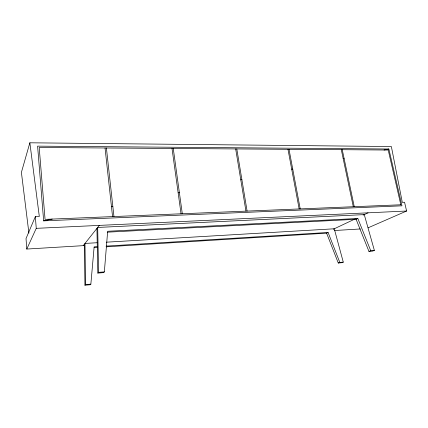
<?xml version="1.0" encoding="UTF-8"?>
<svg xmlns="http://www.w3.org/2000/svg" width="428" height="428" viewBox="0 0 428 428"><rect width="100%" height="100%" fill="white"/><g stroke="black" fill="none" stroke-linecap="round" stroke-linejoin="round"><path stroke-width="0.64" d="M97.825 273.08L103.549 272.62L104.346 271.898L107.658 231.275L357.835 218.473L370.744 250.722L374.382 250.434L364.265 214.61L97.68 227.45L98.595 272.352L97.825 273.08L96.931 228.392M84.359 244.217L84.937 285.203L90.196 284.743L90.854 284.144L94.139 246.854L97.472 246.646M368.107 227.808L406.6 211.02L404.567 202.251L402.299 202.337L391.363 146.536L29.853 142.797L21.4 172.382L28.911 233.11M29.853 142.797L39.312 216.461L35.342 216.616L26.022 238.583L26.787 249.053L84.551 245.576M26.787 249.053L36.252 228.343L35.342 216.616M83.219 245.656L99.307 225.396M84.937 285.203L85.573 284.604L90.854 284.144M333.262 229.258L355.368 218.815M363.105 215.161L368.048 212.823M106.133 246.833L326.612 233.158L328.094 232.463L339.811 262.423L343.272 262.123L334.263 228.787L106.31 242.184M107.524 232.158L356.107 219.286L357.835 218.473M326.612 233.158L338.27 263.011L339.811 262.423M356.107 219.286L368.947 251.402L370.744 250.722M343.272 262.123L341.721 262.706L338.27 263.011M374.382 250.434L372.574 251.113L368.947 251.402M43.645 220.864L401.962 205.82L388.859 149.014L37.6 146.146L43.645 220.864L52.243 219.077M111.478 206.745L112.848 206.462M178.15 192.868L179.38 192.611M240.777 179.835L241.879 179.605M291.714 169.231L292.72 169.023M343.16 158.526L344.075 158.333M384.082 150.009L388.859 149.014M98.595 272.352L104.346 271.898M106.139 246.116L328.094 232.463M94.144 247.577L97.472 247.368M334.626 230.515L360.344 228.964M97.648 242.692L84.979 243.436L85.573 284.604M36.252 228.343L406.6 211.02M342.256 149.704L354.261 206.687M341.303 149.698L353.293 206.729M289.018 149.319L300.221 208.901M287.974 149.308L299.161 208.95M236.796 148.939L247.1 211.084M235.668 148.928L245.95 211.132M173.254 148.479L182.307 213.738M172.013 148.468L181.044 213.791M106.401 147.992L113.955 216.541M105.037 147.981L112.559 216.6M400.822 204.777L45.068 219.371L39.205 147.505L388.217 150.035L400.822 204.777"/></g></svg>
